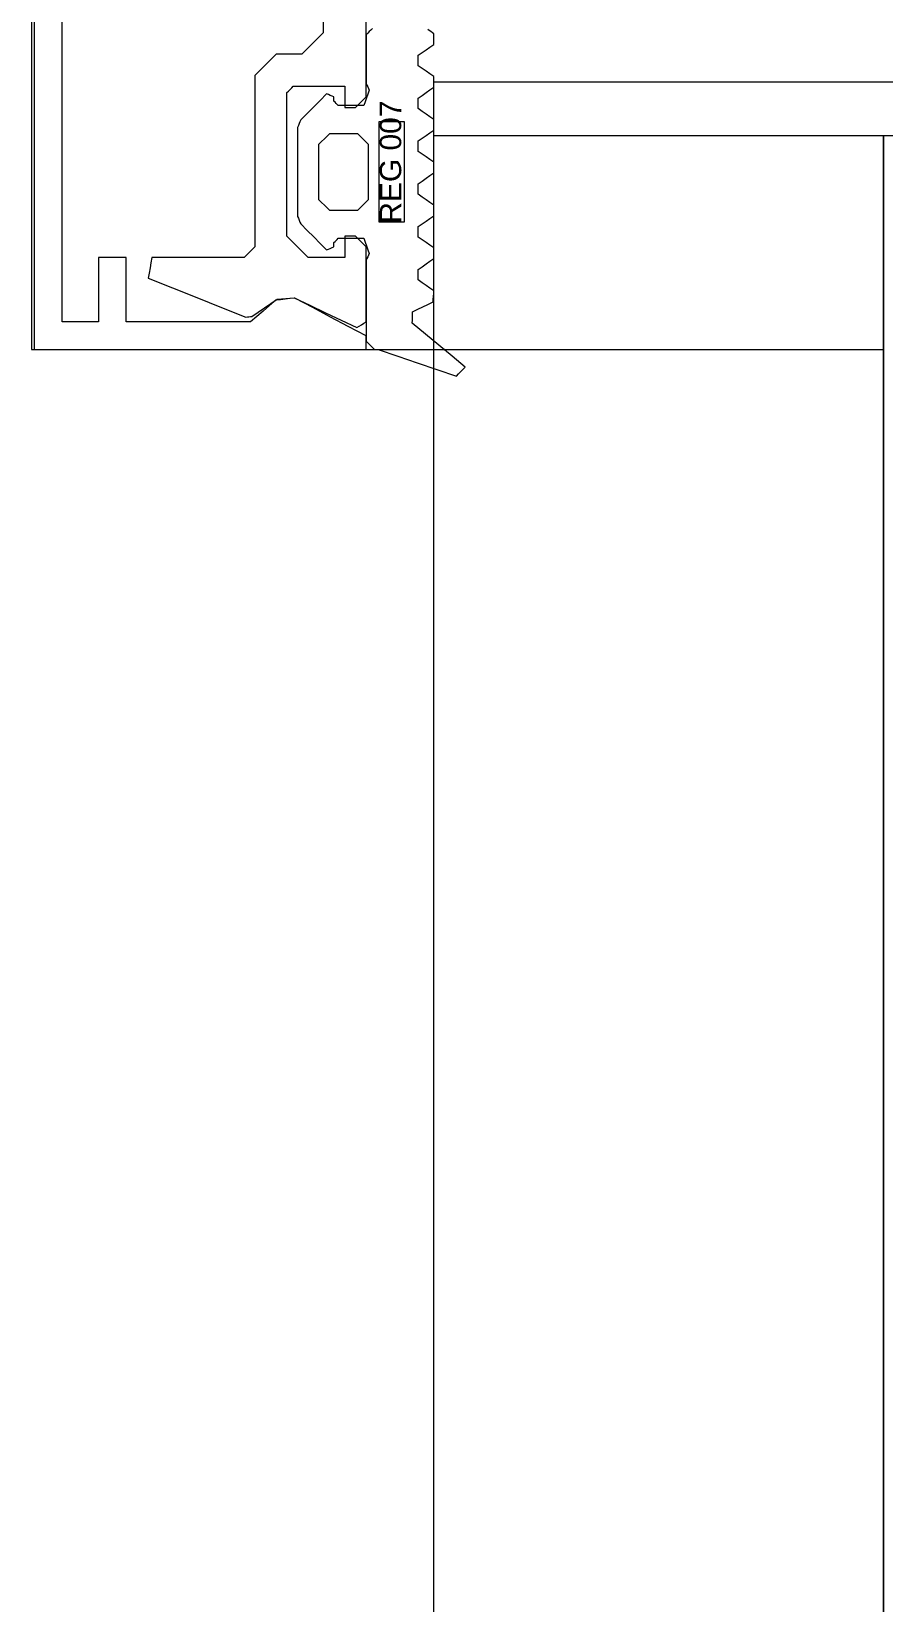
# Model space of a CAD drawing. Header units: millimetres. Extents: x 97 to 214665, y -4577 to 61202.
# Drawn here: x 189798.1 to 189837.9, y 17001.5 to 17074.9 of the extents above; entities that cross this region are included whole.
import ezdxf

# ---------------------------------------------------------------- set-up
doc = ezdxf.new("R2010")
doc.units = ezdxf.units.MM
for name, color, linetype, lineweight in [('A-GLAZ-____-MCUT', 151, 'Continuous', 9), ('A-GLAZ-____-OTLN', 151, 'Continuous', 9), ('A-GLAZ-CURT-OTLN', 52, 'Continuous', 9), ('A-GLAZ-CWMG-MCUT', 51, 'Continuous', 9), ('A-GLAZ-CWMG-OTLN', 51, 'Continuous', 9), ('G-XREF-____-OTLN', 8, 'Continuous', 9)]:
    doc.layers.add(name, color=color, linetype=linetype, lineweight=lineweight)
doc.styles.add('Arial', font='arial.ttf', dxfattribs={"height": 0.9999999999999999})

# ---------------------------------------------------------------- blocks, each defined once
blk = doc.blocks.new('PNS_Панель прямоугольная2 - Нр_Стекло - 40мм-39632182-О_АИ_ПП_4_200_Целиком')
at = {"layer": 'A-GLAZ-____-MCUT', "color": 10, "lineweight": 5}
blk.add_line((452.4999998474087, -2.258793152520866e-12), (-452.4999998474083, -2.258793152520866e-12), dxfattribs=at)
at = {"layer": 'A-GLAZ-____-OTLN', "color": 10, "lineweight": 5}
blk.add_line((-452.4999998474102, -2.258793152520866e-12), (452.499999847409, -2.258793152520866e-12), dxfattribs=at)
blk = doc.blocks.new('Прямоугольный импост - Рядовой 50х200-39632180-О_АИ_ПП_4_200_Целиком')
at = {"layer": 'A-GLAZ-CWMG-OTLN', "color": 10, "lineweight": 5}
for p, q in [((132318.800000001, 17059.99999969534), (132339.800000001, 17059.99999969534)), ((132318.800000001, 16175.00000000053), (132318.800000001, 17059.99999969534))]:
    blk.add_line(p, q, dxfattribs=at)
blk = doc.blocks.new('Прямоугольный импост - Рядовой 50х200-39387214-О_АИ_ПП_4_200_Целиком')
at = {"layer": 'A-GLAZ-CWMG-MCUT', "color": 90}
for p, q in [((-24.99999999999432, 39.79999999999961), (24.99999999999432, 39.79999999999961)), ((24.99999999999432, 39.79999999999961), (24.99999999999432, 20.99999999999956)), ((24.99999999999432, 20.99999999999956), (14.99999999999659, 20.99999999999956)), ((14.99999999999659, 20.99999999999956), (14.99999999999659, -20.99999999999956))]:
    blk.add_line(p, q, dxfattribs=at)
blk = doc.blocks.new('Прямоугольный импост - 200_dwg-17677014-О_АИ_ПП_4_200_Целиком')
at = {"layer": 'G-XREF-____-OTLN', "color": 10, "lineweight": 5, "flags": 128}
for points in [[(228021.0526902618, 196730.7982845857), (228008.952211909, 196730.7982845857), (228008.952211909, 196772.7982845857), (228010.4522119089, 196772.7982845857)], [(228022.2641398851, 196732.2627644648), (228021.7523673665, 196731.6441002284), (228021.2405948478, 196731.0254359919), (228020.7288223293, 196730.4067717555), (228020.2170498106, 196729.7881075191)], [(228022.6903071471, 196731.846524099), (228022.5837653316, 196731.9505841905), (228022.477223516, 196732.0546442819), (228022.3706817006, 196732.1587043733), (228022.2641398851, 196732.2627644648)], [(228021.452211909, 196728.1962825949), (228021.7617357185, 196729.1088429709), (228022.071259528, 196730.0214033469), (228022.3807833375, 196730.933963723), (228022.6903071471, 196731.846524099)], [(228006.7045125444, 196730.7982845857), (228006.6545125444, 196730.7251083111), (228006.6045125444, 196730.6519320365), (228006.5545125444, 196730.5787557619), (228006.5045125444, 196730.5055794874)], [(228007.1999112736, 196730.7982845857), (228007.0760615912, 196730.7982845857), (228006.952211909, 196730.7982845857), (228006.8283622267, 196730.7982845857), (228006.7045125444, 196730.7982845857)], [(228007.7045125444, 196730.0597877628), (228007.5783622267, 196730.2444119685), (228007.4522119089, 196730.4290361742), (228007.3260615912, 196730.61366038), (228007.1999112736, 196730.7982845857)], [(228008.7045125444, 196730.7982845857), (228008.5783622267, 196730.61366038), (228008.4522119089, 196730.4290361742), (228008.3260615912, 196730.2444119685), (228008.1999112735, 196730.0597877628)], [(228009.1999112736, 196730.7982845857), (228009.0760615912, 196730.7982845857), (228008.952211909, 196730.7982845857), (228008.8283622267, 196730.7982845857), (228008.7045125444, 196730.7982845857)], [(228009.7045125444, 196730.0597877628), (228009.5783622267, 196730.2444119685), (228009.452211909, 196730.4290361742), (228009.3260615912, 196730.61366038), (228009.1999112736, 196730.7982845857)], [(228010.7045125444, 196730.7982845857), (228010.5783622267, 196730.61366038), (228010.4522119089, 196730.4290361742), (228010.3260615912, 196730.2444119685), (228010.1999112735, 196730.0597877628)], [(228011.1999112736, 196730.7982845857), (228011.0760615912, 196730.7982845857), (228010.952211909, 196730.7982845857), (228010.8283622267, 196730.7982845857), (228010.7045125444, 196730.7982845857)], [(228011.7045125444, 196730.0597877628), (228011.5783622266, 196730.2444119685), (228011.452211909, 196730.4290361742), (228011.3260615912, 196730.61366038), (228011.1999112736, 196730.7982845857)], [(228012.7045125444, 196730.7982845857), (228012.5783622267, 196730.61366038), (228012.4522119089, 196730.4290361742), (228012.3260615912, 196730.2444119685), (228012.1999112735, 196730.0597877628)], [(228013.1999112736, 196730.7982845857), (228013.0760615912, 196730.7982845857), (228012.952211909, 196730.7982845857), (228012.8283622267, 196730.7982845857), (228012.7045125444, 196730.7982845857)], [(228013.7045125444, 196730.0597877628), (228013.5783622266, 196730.2444119685), (228013.452211909, 196730.4290361742), (228013.3260615912, 196730.61366038), (228013.1999112736, 196730.7982845857)], [(228014.7045125444, 196730.7982845857), (228014.5783622267, 196730.61366038), (228014.4522119089, 196730.4290361742), (228014.3260615912, 196730.2444119685), (228014.1999112735, 196730.0597877628)], [(228015.1999112736, 196730.7982845857), (228015.0760615912, 196730.7982845857), (228014.952211909, 196730.7982845857), (228014.8283622267, 196730.7982845857), (228014.7045125444, 196730.7982845857)], [(228015.7045125444, 196730.0597877628), (228015.5783622266, 196730.2444119685), (228015.452211909, 196730.4290361742), (228015.3260615912, 196730.61366038), (228015.1999112736, 196730.7982845857)], [(228016.7045125444, 196730.7982845857), (228016.5783622267, 196730.61366038), (228016.4522119089, 196730.4290361742), (228016.3260615912, 196730.2444119685), (228016.1999112735, 196730.0597877628)], [(228017.1999112736, 196730.7982845857), (228017.0760615912, 196730.7982845857), (228016.952211909, 196730.7982845857), (228016.8283622267, 196730.7982845857), (228016.7045125444, 196730.7982845857)], [(228017.7045125444, 196730.0597877628), (228017.5783622266, 196730.2444119685), (228017.452211909, 196730.4290361742), (228017.3260615912, 196730.61366038), (228017.1999112736, 196730.7982845857)], [(228018.7045125444, 196730.7982845857), (228018.5783622267, 196730.61366038), (228018.4522119089, 196730.4290361742), (228018.3260615912, 196730.2444119685), (228018.1999112735, 196730.0597877628)], [(228019.2228381251, 196730.7585021973), (228019.0932567299, 196730.7684477944), (228018.9636753348, 196730.7783933915), (228018.8340939395, 196730.7883389886), (228018.7045125444, 196730.7982845857)], [(228019.6815856928, 196729.7995701511), (228019.5668988009, 196730.0393031627), (228019.452211909, 196730.2790361742), (228019.337525017, 196730.5187691858), (228019.2228381251, 196730.7585021973)], [(228008.1999112735, 196730.0597877628), (228008.0760615912, 196730.0597877628), (228007.9522119089, 196730.0597877628), (228007.8283622267, 196730.0597877628), (228007.7045125444, 196730.0597877628)], [(228010.1999112735, 196730.0597877628), (228010.0760615912, 196730.0597877628), (228009.9522119089, 196730.0597877628), (228009.8283622267, 196730.0597877628), (228009.7045125444, 196730.0597877628)], [(228012.1999112735, 196730.0597877628), (228012.0760615912, 196730.0597877628), (228011.9522119089, 196730.0597877628), (228011.8283622267, 196730.0597877628), (228011.7045125444, 196730.0597877628)], [(228014.1999112735, 196730.0597877628), (228014.0760615912, 196730.0597877628), (228013.9522119089, 196730.0597877628), (228013.8283622267, 196730.0597877628), (228013.7045125444, 196730.0597877628)], [(228016.1999112735, 196730.0597877628), (228016.0760615912, 196730.0597877628), (228015.9522119089, 196730.0597877628), (228015.8283622267, 196730.0597877628), (228015.7045125444, 196730.0597877628)], [(228018.1999112735, 196730.0597877628), (228018.0760615912, 196730.0597877628), (228017.9522119089, 196730.0597877628), (228017.8283622267, 196730.0597877628), (228017.7045125444, 196730.0597877628)], [(228020.2170498106, 196729.7881075191), (228020.0831837812, 196729.7909731771), (228019.9493177517, 196729.7938388351), (228019.8154517223, 196729.7967044931), (228019.6815856928, 196729.7995701511)], [(228009.652211909, 196727.6290361743), (228003.052211909, 196727.6290361743), (227996.452211909, 196727.6290361743), (227989.852211909, 196727.6290361743), (227983.252211909, 196727.6290361743)], [(228006.4522119089, 196727.9290361742), (228006.5272119089, 196727.8540361742), (228006.602211909, 196727.7790361742), (228006.6772119089, 196727.7040361742), (228006.752211909, 196727.6290361742)], [(228006.752211909, 196727.6290361742), (228007.3206299657, 196727.6290361742), (228007.8890480224, 196727.6290361742), (228008.4574660791, 196727.6290361742), (228009.0258841359, 196727.6290361742)], [(228009.0258841359, 196727.6290361742), (228009.1041751075, 196727.6668226406), (228009.1824660791, 196727.7046091071), (228009.2607570508, 196727.7423955735), (228009.3390480224, 196727.7801820399)], [(228009.3390480224, 196727.7801820399), (228009.517338994, 196727.7179685064), (228009.6956299657, 196727.6557549728), (228009.8739209373, 196727.5935414392), (228010.0522119089, 196727.5313279056)], [(228010.152211909, 196727.1290361743), (228010.027211909, 196727.2540361742), (228009.902211909, 196727.3790361743), (228009.777211909, 196727.5040361743), (228009.652211909, 196727.6290361743)], [(228011.352211909, 196727.2290361742), (228011.4772119089, 196727.3540361742), (228011.602211909, 196727.4790361742), (228011.727211909, 196727.6040361742), (228011.8522119089, 196727.7290361742)], [(228011.8522119089, 196727.7290361742), (228012.5022119089, 196727.7290361742), (228013.1522119089, 196727.7290361742), (228013.8022119089, 196727.7290361742), (228014.4522119089, 196727.7290361742)], [(228014.4522119089, 196727.7290361742), (228014.5772119089, 196727.6040361742), (228014.702211909, 196727.4790361742), (228014.8272119089, 196727.3540361742), (228014.952211909, 196727.2290361742)], [(228016.652211909, 196727.6290361743), (228016.527211909, 196727.5040361743), (228016.402211909, 196727.3790361743), (228016.277211909, 196727.2540361742), (228016.152211909, 196727.1290361743)], [(228016.2522119089, 196727.5313279056), (228016.4305028806, 196727.5935414392), (228016.6087938522, 196727.6557549728), (228016.7870848239, 196727.7179685064), (228016.9653757955, 196727.7801820399)], [(228020.152211909, 196727.6290361743), (228019.277211909, 196727.6290361743), (228018.402211909, 196727.6290361743), (228017.527211909, 196727.6290361743), (228016.652211909, 196727.6290361743)], [(228016.9653757955, 196727.7801820399), (228017.0436667672, 196727.7423955735), (228017.1219577388, 196727.7046091071), (228017.2002487104, 196727.6668226406), (228017.2785396821, 196727.6290361742)], [(228017.2785396821, 196727.6290361742), (228018.2219577388, 196727.6290361742), (228019.1653757955, 196727.6290361742), (228020.1087938522, 196727.6290361742), (228021.052211909, 196727.6290361742)], [(228020.8117576347, 196727.6290361742), (228020.3702437514, 196726.7978591099), (228019.9287298681, 196725.9666820455), (228019.4872159848, 196725.135504981), (228019.0457021015, 196724.3043279166)], [(228020.4230951237, 196727.2001087373), (228020.35537432, 196727.3073405965), (228020.2876535163, 196727.4145724557), (228020.2199327127, 196727.521804315), (228020.152211909, 196727.6290361743)], [(228021.452211909, 196727.6290361742), (228021.2920983404, 196727.6290361742), (228021.1319847718, 196727.6290361742), (228020.9718712032, 196727.6290361742), (228020.8117576347, 196727.6290361742)], [(228021.052211909, 196727.6290361742), (228021.1522119089, 196727.7290361742), (228021.252211909, 196727.8290361742), (228021.352211909, 196727.9290361742), (228021.452211909, 196728.0290361742)], [(228021.452211909, 196728.0290361742), (228021.452211909, 196728.0708477794), (228021.452211909, 196728.1126593845), (228021.452211909, 196728.1544709897), (228021.452211909, 196728.1962825949)], [(228021.452211909, 196712.1290361742), (228021.452211909, 196716.0040361743), (228021.452211909, 196719.8790361742), (228021.452211909, 196723.7540361743), (228021.452211909, 196727.6290361742)], [(228010.0522119089, 196727.5313279056), (228010.0522119089, 196727.2307549728), (228010.0522119089, 196726.9301820399), (228010.0522119089, 196726.6296091071), (228010.0522119089, 196726.3290361742)], [(228010.152211909, 196726.6290361743), (228010.152211909, 196726.7540361743), (228010.152211909, 196726.8790361743), (228010.152211909, 196727.0040361742), (228010.152211909, 196727.1290361743)], [(228011.352211909, 196725.9290361742), (228011.352211909, 196726.2540361742), (228011.352211909, 196726.5790361742), (228011.352211909, 196726.9040361742), (228011.352211909, 196727.2290361742)], [(228014.952211909, 196727.2290361742), (228014.952211909, 196726.9040361742), (228014.952211909, 196726.5790361742), (228014.952211909, 196726.2540361742), (228014.952211909, 196725.9290361742)], [(228016.152211909, 196727.1290361743), (228016.152211909, 196727.0040361742), (228016.152211909, 196726.8790361743), (228016.152211909, 196726.7540361743), (228016.152211909, 196726.6290361743)], [(228016.2522119089, 196726.3290361742), (228016.2522119089, 196726.6296091071), (228016.2522119089, 196726.9301820399), (228016.2522119089, 196727.2307549728), (228016.2522119089, 196727.5313279056)], [(228019.0298566699, 196724.272842673), (228019.3781662833, 196725.0046591891), (228019.7264758968, 196725.7364757051), (228020.0747855102, 196726.4682922212), (228020.4230951237, 196727.2001087373)], [(228009.152211909, 196724.2290361742), (228009.152211909, 196724.8290361743), (228009.152211909, 196725.4290361743), (228009.152211909, 196726.0290361742), (228009.152211909, 196726.6290361743)], [(228009.152211909, 196726.6290361743), (228009.402211909, 196726.6290361743), (228009.652211909, 196726.6290361743), (228009.902211909, 196726.6290361743), (228010.152211909, 196726.6290361743)], [(228009.6522119089, 196726.1290361742), (228009.6168565699, 196726.0436808352), (228009.5815012308, 196725.9583254961), (228009.5461458918, 196725.872970157), (228009.5107905527, 196725.787614818)], [(228009.8522119089, 196726.1290361742), (228009.8022119089, 196726.1290361742), (228009.752211909, 196726.1290361742), (228009.7022119089, 196726.1290361742), (228009.6522119089, 196726.1290361742)], [(228010.0522119089, 196726.3290361742), (228010.002211909, 196726.2790361742), (228009.9522119089, 196726.2290361742), (228009.9022119089, 196726.1790361742), (228009.8522119089, 196726.1290361742)], [(228016.152211909, 196726.6290361743), (228016.402211909, 196726.6290361743), (228016.652211909, 196726.6290361743), (228016.902211909, 196726.6290361743), (228017.152211909, 196726.6290361743)], [(228016.4522119089, 196726.1290361742), (228016.4022119089, 196726.1790361742), (228016.3522119089, 196726.2290361742), (228016.3022119089, 196726.2790361742), (228016.2522119089, 196726.3290361742)], [(228016.6522119089, 196726.1290361742), (228016.6022119089, 196726.1290361742), (228016.552211909, 196726.1290361742), (228016.5022119089, 196726.1290361742), (228016.4522119089, 196726.1290361742)], [(228016.7936332652, 196725.787614818), (228016.7582779261, 196725.872970157), (228016.7229225871, 196725.9583254961), (228016.687567248, 196726.0436808352), (228016.6522119089, 196726.1290361742)], [(228017.152211909, 196726.6290361743), (228017.152211909, 196726.2040361743), (228017.152211909, 196725.7790361743), (228017.152211909, 196725.3540361742), (228017.152211909, 196724.9290361743)], [(227996.752211909, 196725.6290361743), (227999.227211909, 196725.6290361743), (228001.702211909, 196725.6290361743), (228004.177211909, 196725.6290361743), (228006.652211909, 196725.6290361743)], [(228006.652211909, 196725.6290361743), (228006.902211909, 196725.3790361743), (228007.152211909, 196725.1290361743), (228007.402211909, 196724.8790361743), (228007.652211909, 196724.6290361743)], [(228009.5107905527, 196725.787614818), (228009.8138235613, 196725.4845818094), (228010.1168565699, 196725.1815488008), (228010.4198895785, 196724.8785157922), (228010.7229225871, 196724.5754827836)], [(228011.8522119089, 196725.4290361742), (228011.727211909, 196725.5540361742), (228011.602211909, 196725.6790361742), (228011.4772119089, 196725.8040361742), (228011.352211909, 196725.9290361742)], [(228014.4522119089, 196725.4290361742), (228013.8022119089, 196725.4290361742), (228013.1522119089, 196725.4290361742), (228012.5022119089, 196725.4290361742), (228011.8522119089, 196725.4290361742)], [(228014.952211909, 196725.9290361742), (228014.8272119089, 196725.8040361742), (228014.702211909, 196725.6790361742), (228014.5772119089, 196725.5540361742), (228014.4522119089, 196725.4290361742)], [(228015.5815012308, 196724.5754827836), (228015.8845342394, 196724.8785157922), (228016.187567248, 196725.1815488008), (228016.4906002566, 196725.4845818094), (228016.7936332652, 196725.787614818)], [(228017.152211909, 196724.9290361743), (228016.902211909, 196724.6790361743), (228016.652211909, 196724.4290361742), (228016.402211909, 196724.1790361742), (228016.152211909, 196723.9290361742)], [(228007.652211909, 196724.6290361743), (228007.652211909, 196724.3290361743), (228007.652211909, 196724.0290361742), (228007.652211909, 196723.7290361742), (228007.652211909, 196723.4290361743)], [(228009.452211909, 196723.9290361742), (228009.377211909, 196724.0040361742), (228009.302211909, 196724.0790361742), (228009.227211909, 196724.1540361742), (228009.152211909, 196724.2290361742)], [(228016.152211909, 196723.9290361742), (228014.477211909, 196723.9290361742), (228012.802211909, 196723.9290361742), (228011.127211909, 196723.9290361742), (228009.452211909, 196723.9290361742)], [(228010.7229225871, 196724.5754827836), (228010.8113109347, 196724.5388711313), (228010.8996992824, 196724.5022594789), (228010.98808763, 196724.4656478266), (228011.0764759776, 196724.4290361742)], [(228011.0764759776, 196724.4290361742), (228012.1143439433, 196724.4290361742), (228013.1522119089, 196724.4290361742), (228014.1900798746, 196724.4290361742), (228015.2279478402, 196724.4290361742)], [(228015.2279478402, 196724.4290361742), (228015.3163361879, 196724.4656478266), (228015.4047245356, 196724.5022594789), (228015.4931128832, 196724.5388711313), (228015.5815012308, 196724.5754827836)], [(228019.092294559, 196723.4768093603), (228019.0766850867, 196723.6758176885), (228019.0610756144, 196723.8748260167), (228019.0454661422, 196724.0738343448), (228019.0298566699, 196724.272842673)], [(228019.0457021015, 196724.3043279166), (228019.0702567863, 196724.0806055064), (228019.094811471, 196723.8568830962), (228019.1193661558, 196723.633160686), (228019.1439208406, 196723.4094382758)], [(228007.652211909, 196723.4290361743), (228007.902211909, 196723.1790361743), (228008.152211909, 196722.9290361743), (228008.402211909, 196722.6790361743), (228008.652211909, 196722.4290361742)], [(228019.8996809152, 196722.2986212295), (228019.6978343262, 196722.5931682622), (228019.4959877371, 196722.8877152949), (228019.2941411481, 196723.1822623277), (228019.092294559, 196723.4768093603)], [(228019.1439208406, 196723.4094382758), (228019.3959936077, 196723.1143377504), (228019.6480663748, 196722.819237225), (228019.9001391419, 196722.5241366996), (228020.152211909, 196722.2290361742)], [(228008.652211909, 196722.4290361742), (228010.652211909, 196722.4290361742), (228012.652211909, 196722.4290361742), (228014.652211909, 196722.4290361742), (228016.652211909, 196722.4290361742)], [(228016.652211909, 196722.4290361742), (228016.777211909, 196722.3040361743), (228016.902211909, 196722.1790361742), (228017.027211909, 196722.0540361743), (228017.152211909, 196721.9290361742)], [(228017.152211909, 196721.9290361742), (228017.152211909, 196720.8540361742), (228017.152211909, 196719.7790361742), (228017.152211909, 196718.7040361743), (228017.152211909, 196717.6290361743)], [(228018.1169881209, 196717.4446911911), (228018.5705104998, 196718.5881256894), (228019.0240328786, 196719.7315601878), (228019.4775552574, 196720.874994686), (228019.9310776362, 196722.0184291844)], [(228019.9310776362, 196722.0184291844), (228019.9232284559, 196722.0884771956), (228019.9153792757, 196722.1585252069), (228019.9075300955, 196722.2285732182), (228019.8996809152, 196722.2986212295)], [(228020.152211909, 196722.2290361742), (228020.152211909, 196720.7790361742), (228020.152211909, 196719.3290361743), (228020.152211909, 196717.8790361742), (228020.152211909, 196716.4290361742)], [(228017.152211909, 196717.6290361743), (228017.3934059619, 196717.5829499285), (228017.634600015, 196717.5368636827), (228017.875794068, 196717.490777437), (228018.1169881209, 196717.4446911912)], [(228020.152211909, 196716.4290361742), (228019.402211909, 196716.4290361742), (228018.652211909, 196716.4290361742), (228017.902211909, 196716.4290361742), (228017.152211909, 196716.4290361742)], [(228017.152211909, 196716.4290361742), (228017.152211909, 196716.1040361742), (228017.152211909, 196715.7790361742), (228017.152211909, 196715.4540361742), (228017.152211909, 196715.1290361743)], [(228017.152211909, 196715.1290361743), (228017.902211909, 196715.1290361743), (228018.652211909, 196715.1290361743), (228019.402211909, 196715.1290361743), (228020.152211909, 196715.1290361743)], [(228020.152211909, 196715.1290361743), (228020.152211909, 196714.7040361743), (228020.152211909, 196714.2790361742), (228020.152211909, 196713.8540361742), (228020.152211909, 196713.4290361742)], [(228020.152211909, 196713.4290361742), (228008.302211909, 196713.4290361742), (227996.452211909, 196713.4290361742), (227984.602211909, 196713.4290361742), (227972.752211909, 196713.4290361742)], [(227971.452211909, 196712.1290361742), (227983.952211909, 196712.1290361742), (227996.452211909, 196712.1290361742), (228008.952211909, 196712.1290361742), (228021.452211909, 196712.1290361742)]]:
    blk.add_lwpolyline(points, dxfattribs=at)
blk.add_lwpolyline([(228010.8024904096, 196728.2412760672), (228010.8024904096, 196729.4103450263), (228015.5019334083, 196729.4103450263), (228015.5019334083, 196728.2412760672)], close=True, dxfattribs=at)
blk = doc.blocks.new('Прямоугольный импост - 200_dwg-V118-О_АИ_ПП_4_200_Целиком')
at = {"layer": 'G-XREF-____-OTLN', "color": 10, "lineweight": 5, "flags": 128}
for points in [[(228021.0526902618, 196730.7982845857), (228008.952211909, 196730.7982845857), (228008.952211909, 196772.7982845857), (228010.4522119089, 196772.7982845857)], [(228022.2641398851, 196732.2627644648), (228021.7523673665, 196731.6441002284), (228021.2405948478, 196731.0254359919), (228020.7288223293, 196730.4067717555), (228020.2170498106, 196729.7881075191)], [(228022.6903071471, 196731.846524099), (228022.5837653316, 196731.9505841905), (228022.477223516, 196732.0546442819), (228022.3706817006, 196732.1587043733), (228022.2641398851, 196732.2627644648)], [(228021.452211909, 196728.1962825949), (228021.7617357185, 196729.1088429709), (228022.071259528, 196730.0214033469), (228022.3807833375, 196730.933963723), (228022.6903071471, 196731.846524099)], [(228006.7045125444, 196730.7982845857), (228006.6545125444, 196730.7251083111), (228006.6045125444, 196730.6519320365), (228006.5545125444, 196730.5787557619), (228006.5045125444, 196730.5055794874)], [(228007.1999112736, 196730.7982845857), (228007.0760615912, 196730.7982845857), (228006.952211909, 196730.7982845857), (228006.8283622267, 196730.7982845857), (228006.7045125444, 196730.7982845857)], [(228007.7045125444, 196730.0597877628), (228007.5783622267, 196730.2444119685), (228007.4522119089, 196730.4290361742), (228007.3260615912, 196730.61366038), (228007.1999112736, 196730.7982845857)], [(228008.7045125444, 196730.7982845857), (228008.5783622267, 196730.61366038), (228008.4522119089, 196730.4290361742), (228008.3260615912, 196730.2444119685), (228008.1999112735, 196730.0597877628)], [(228009.1999112736, 196730.7982845857), (228009.0760615912, 196730.7982845857), (228008.952211909, 196730.7982845857), (228008.8283622267, 196730.7982845857), (228008.7045125444, 196730.7982845857)], [(228009.7045125444, 196730.0597877628), (228009.5783622267, 196730.2444119685), (228009.452211909, 196730.4290361742), (228009.3260615912, 196730.61366038), (228009.1999112736, 196730.7982845857)], [(228010.7045125444, 196730.7982845857), (228010.5783622267, 196730.61366038), (228010.4522119089, 196730.4290361742), (228010.3260615912, 196730.2444119685), (228010.1999112735, 196730.0597877628)], [(228011.1999112736, 196730.7982845857), (228011.0760615912, 196730.7982845857), (228010.952211909, 196730.7982845857), (228010.8283622267, 196730.7982845857), (228010.7045125444, 196730.7982845857)], [(228011.7045125444, 196730.0597877628), (228011.5783622266, 196730.2444119685), (228011.452211909, 196730.4290361742), (228011.3260615912, 196730.61366038), (228011.1999112736, 196730.7982845857)], [(228012.7045125444, 196730.7982845857), (228012.5783622267, 196730.61366038), (228012.4522119089, 196730.4290361742), (228012.3260615912, 196730.2444119685), (228012.1999112735, 196730.0597877628)], [(228013.1999112736, 196730.7982845857), (228013.0760615912, 196730.7982845857), (228012.952211909, 196730.7982845857), (228012.8283622267, 196730.7982845857), (228012.7045125444, 196730.7982845857)], [(228013.7045125444, 196730.0597877628), (228013.5783622266, 196730.2444119685), (228013.452211909, 196730.4290361742), (228013.3260615912, 196730.61366038), (228013.1999112736, 196730.7982845857)], [(228014.7045125444, 196730.7982845857), (228014.5783622267, 196730.61366038), (228014.4522119089, 196730.4290361742), (228014.3260615912, 196730.2444119685), (228014.1999112735, 196730.0597877628)], [(228015.1999112736, 196730.7982845857), (228015.0760615912, 196730.7982845857), (228014.952211909, 196730.7982845857), (228014.8283622267, 196730.7982845857), (228014.7045125444, 196730.7982845857)], [(228015.7045125444, 196730.0597877628), (228015.5783622266, 196730.2444119685), (228015.452211909, 196730.4290361742), (228015.3260615912, 196730.61366038), (228015.1999112736, 196730.7982845857)], [(228016.7045125444, 196730.7982845857), (228016.5783622267, 196730.61366038), (228016.4522119089, 196730.4290361742), (228016.3260615912, 196730.2444119685), (228016.1999112735, 196730.0597877628)], [(228017.1999112736, 196730.7982845857), (228017.0760615912, 196730.7982845857), (228016.952211909, 196730.7982845857), (228016.8283622267, 196730.7982845857), (228016.7045125444, 196730.7982845857)], [(228017.7045125444, 196730.0597877628), (228017.5783622266, 196730.2444119685), (228017.452211909, 196730.4290361742), (228017.3260615912, 196730.61366038), (228017.1999112736, 196730.7982845857)], [(228018.7045125444, 196730.7982845857), (228018.5783622267, 196730.61366038), (228018.4522119089, 196730.4290361742), (228018.3260615912, 196730.2444119685), (228018.1999112735, 196730.0597877628)], [(228019.2228381251, 196730.7585021973), (228019.0932567299, 196730.7684477944), (228018.9636753348, 196730.7783933915), (228018.8340939395, 196730.7883389886), (228018.7045125444, 196730.7982845857)], [(228019.6815856928, 196729.7995701511), (228019.5668988009, 196730.0393031627), (228019.452211909, 196730.2790361742), (228019.337525017, 196730.5187691858), (228019.2228381251, 196730.7585021973)], [(228008.1999112735, 196730.0597877628), (228008.0760615912, 196730.0597877628), (228007.9522119089, 196730.0597877628), (228007.8283622267, 196730.0597877628), (228007.7045125444, 196730.0597877628)], [(228010.1999112735, 196730.0597877628), (228010.0760615912, 196730.0597877628), (228009.9522119089, 196730.0597877628), (228009.8283622267, 196730.0597877628), (228009.7045125444, 196730.0597877628)], [(228012.1999112735, 196730.0597877628), (228012.0760615912, 196730.0597877628), (228011.9522119089, 196730.0597877628), (228011.8283622267, 196730.0597877628), (228011.7045125444, 196730.0597877628)], [(228014.1999112735, 196730.0597877628), (228014.0760615912, 196730.0597877628), (228013.9522119089, 196730.0597877628), (228013.8283622267, 196730.0597877628), (228013.7045125444, 196730.0597877628)], [(228016.1999112735, 196730.0597877628), (228016.0760615912, 196730.0597877628), (228015.9522119089, 196730.0597877628), (228015.8283622267, 196730.0597877628), (228015.7045125444, 196730.0597877628)], [(228018.1999112735, 196730.0597877628), (228018.0760615912, 196730.0597877628), (228017.9522119089, 196730.0597877628), (228017.8283622267, 196730.0597877628), (228017.7045125444, 196730.0597877628)], [(228020.2170498106, 196729.7881075191), (228020.0831837812, 196729.7909731771), (228019.9493177517, 196729.7938388351), (228019.8154517223, 196729.7967044931), (228019.6815856928, 196729.7995701511)], [(228009.652211909, 196727.6290361743), (228003.052211909, 196727.6290361743), (227996.452211909, 196727.6290361743), (227989.852211909, 196727.6290361743), (227983.252211909, 196727.6290361743)], [(228006.4522119089, 196727.9290361742), (228006.5272119089, 196727.8540361742), (228006.602211909, 196727.7790361742), (228006.6772119089, 196727.7040361742), (228006.752211909, 196727.6290361742)], [(228006.752211909, 196727.6290361742), (228007.3206299657, 196727.6290361742), (228007.8890480224, 196727.6290361742), (228008.4574660791, 196727.6290361742), (228009.0258841359, 196727.6290361742)], [(228009.0258841359, 196727.6290361742), (228009.1041751075, 196727.6668226406), (228009.1824660791, 196727.7046091071), (228009.2607570508, 196727.7423955735), (228009.3390480224, 196727.7801820399)], [(228009.3390480224, 196727.7801820399), (228009.517338994, 196727.7179685064), (228009.6956299657, 196727.6557549728), (228009.8739209373, 196727.5935414392), (228010.0522119089, 196727.5313279056)], [(228010.152211909, 196727.1290361743), (228010.027211909, 196727.2540361742), (228009.902211909, 196727.3790361743), (228009.777211909, 196727.5040361743), (228009.652211909, 196727.6290361743)], [(228011.352211909, 196727.2290361742), (228011.4772119089, 196727.3540361742), (228011.602211909, 196727.4790361742), (228011.727211909, 196727.6040361742), (228011.8522119089, 196727.7290361742)], [(228011.8522119089, 196727.7290361742), (228012.5022119089, 196727.7290361742), (228013.1522119089, 196727.7290361742), (228013.8022119089, 196727.7290361742), (228014.4522119089, 196727.7290361742)], [(228014.4522119089, 196727.7290361742), (228014.5772119089, 196727.6040361742), (228014.702211909, 196727.4790361742), (228014.8272119089, 196727.3540361742), (228014.952211909, 196727.2290361742)], [(228016.652211909, 196727.6290361743), (228016.527211909, 196727.5040361743), (228016.402211909, 196727.3790361743), (228016.277211909, 196727.2540361742), (228016.152211909, 196727.1290361743)], [(228016.2522119089, 196727.5313279056), (228016.4305028806, 196727.5935414392), (228016.6087938522, 196727.6557549728), (228016.7870848239, 196727.7179685064), (228016.9653757955, 196727.7801820399)], [(228020.152211909, 196727.6290361743), (228019.277211909, 196727.6290361743), (228018.402211909, 196727.6290361743), (228017.527211909, 196727.6290361743), (228016.652211909, 196727.6290361743)], [(228016.9653757955, 196727.7801820399), (228017.0436667672, 196727.7423955735), (228017.1219577388, 196727.7046091071), (228017.2002487104, 196727.6668226406), (228017.2785396821, 196727.6290361742)], [(228017.2785396821, 196727.6290361742), (228018.2219577388, 196727.6290361742), (228019.1653757955, 196727.6290361742), (228020.1087938522, 196727.6290361742), (228021.052211909, 196727.6290361742)], [(228020.8117576347, 196727.6290361742), (228020.3702437514, 196726.7978591099), (228019.9287298681, 196725.9666820455), (228019.4872159848, 196725.135504981), (228019.0457021015, 196724.3043279166)], [(228020.4230951237, 196727.2001087373), (228020.35537432, 196727.3073405965), (228020.2876535163, 196727.4145724557), (228020.2199327127, 196727.521804315), (228020.152211909, 196727.6290361743)], [(228021.452211909, 196727.6290361742), (228021.2920983404, 196727.6290361742), (228021.1319847718, 196727.6290361742), (228020.9718712032, 196727.6290361742), (228020.8117576347, 196727.6290361742)], [(228021.052211909, 196727.6290361742), (228021.1522119089, 196727.7290361742), (228021.252211909, 196727.8290361742), (228021.352211909, 196727.9290361742), (228021.452211909, 196728.0290361742)], [(228021.452211909, 196728.0290361742), (228021.452211909, 196728.0708477794), (228021.452211909, 196728.1126593845), (228021.452211909, 196728.1544709897), (228021.452211909, 196728.1962825949)], [(228021.452211909, 196712.1290361742), (228021.452211909, 196716.0040361743), (228021.452211909, 196719.8790361742), (228021.452211909, 196723.7540361743), (228021.452211909, 196727.6290361742)], [(228010.0522119089, 196727.5313279056), (228010.0522119089, 196727.2307549728), (228010.0522119089, 196726.9301820399), (228010.0522119089, 196726.6296091071), (228010.0522119089, 196726.3290361742)], [(228010.152211909, 196726.6290361743), (228010.152211909, 196726.7540361743), (228010.152211909, 196726.8790361743), (228010.152211909, 196727.0040361742), (228010.152211909, 196727.1290361743)], [(228011.352211909, 196725.9290361742), (228011.352211909, 196726.2540361742), (228011.352211909, 196726.5790361742), (228011.352211909, 196726.9040361742), (228011.352211909, 196727.2290361742)], [(228014.952211909, 196727.2290361742), (228014.952211909, 196726.9040361742), (228014.952211909, 196726.5790361742), (228014.952211909, 196726.2540361742), (228014.952211909, 196725.9290361742)], [(228016.152211909, 196727.1290361743), (228016.152211909, 196727.0040361742), (228016.152211909, 196726.8790361743), (228016.152211909, 196726.7540361743), (228016.152211909, 196726.6290361743)], [(228016.2522119089, 196726.3290361742), (228016.2522119089, 196726.6296091071), (228016.2522119089, 196726.9301820399), (228016.2522119089, 196727.2307549728), (228016.2522119089, 196727.5313279056)], [(228019.0298566699, 196724.272842673), (228019.3781662833, 196725.0046591891), (228019.7264758968, 196725.7364757051), (228020.0747855102, 196726.4682922212), (228020.4230951237, 196727.2001087373)], [(228009.152211909, 196724.2290361742), (228009.152211909, 196724.8290361743), (228009.152211909, 196725.4290361743), (228009.152211909, 196726.0290361742), (228009.152211909, 196726.6290361743)], [(228009.152211909, 196726.6290361743), (228009.402211909, 196726.6290361743), (228009.652211909, 196726.6290361743), (228009.902211909, 196726.6290361743), (228010.152211909, 196726.6290361743)], [(228009.6522119089, 196726.1290361742), (228009.6168565699, 196726.0436808352), (228009.5815012308, 196725.9583254961), (228009.5461458918, 196725.872970157), (228009.5107905527, 196725.787614818)], [(228009.8522119089, 196726.1290361742), (228009.8022119089, 196726.1290361742), (228009.752211909, 196726.1290361742), (228009.7022119089, 196726.1290361742), (228009.6522119089, 196726.1290361742)], [(228010.0522119089, 196726.3290361742), (228010.002211909, 196726.2790361742), (228009.9522119089, 196726.2290361742), (228009.9022119089, 196726.1790361742), (228009.8522119089, 196726.1290361742)], [(228016.152211909, 196726.6290361743), (228016.402211909, 196726.6290361743), (228016.652211909, 196726.6290361743), (228016.902211909, 196726.6290361743), (228017.152211909, 196726.6290361743)], [(228016.4522119089, 196726.1290361742), (228016.4022119089, 196726.1790361742), (228016.3522119089, 196726.2290361742), (228016.3022119089, 196726.2790361742), (228016.2522119089, 196726.3290361742)], [(228016.6522119089, 196726.1290361742), (228016.6022119089, 196726.1290361742), (228016.552211909, 196726.1290361742), (228016.5022119089, 196726.1290361742), (228016.4522119089, 196726.1290361742)], [(228016.7936332652, 196725.787614818), (228016.7582779261, 196725.872970157), (228016.7229225871, 196725.9583254961), (228016.687567248, 196726.0436808352), (228016.6522119089, 196726.1290361742)], [(228017.152211909, 196726.6290361743), (228017.152211909, 196726.2040361743), (228017.152211909, 196725.7790361743), (228017.152211909, 196725.3540361742), (228017.152211909, 196724.9290361743)], [(227996.752211909, 196725.6290361743), (227999.227211909, 196725.6290361743), (228001.702211909, 196725.6290361743), (228004.177211909, 196725.6290361743), (228006.652211909, 196725.6290361743)], [(228006.652211909, 196725.6290361743), (228006.902211909, 196725.3790361743), (228007.152211909, 196725.1290361743), (228007.402211909, 196724.8790361743), (228007.652211909, 196724.6290361743)], [(228009.5107905527, 196725.787614818), (228009.8138235613, 196725.4845818094), (228010.1168565699, 196725.1815488008), (228010.4198895785, 196724.8785157922), (228010.7229225871, 196724.5754827836)], [(228011.8522119089, 196725.4290361742), (228011.727211909, 196725.5540361742), (228011.602211909, 196725.6790361742), (228011.4772119089, 196725.8040361742), (228011.352211909, 196725.9290361742)], [(228014.4522119089, 196725.4290361742), (228013.8022119089, 196725.4290361742), (228013.1522119089, 196725.4290361742), (228012.5022119089, 196725.4290361742), (228011.8522119089, 196725.4290361742)], [(228014.952211909, 196725.9290361742), (228014.8272119089, 196725.8040361742), (228014.702211909, 196725.6790361742), (228014.5772119089, 196725.5540361742), (228014.4522119089, 196725.4290361742)], [(228015.5815012308, 196724.5754827836), (228015.8845342394, 196724.8785157922), (228016.187567248, 196725.1815488008), (228016.4906002566, 196725.4845818094), (228016.7936332652, 196725.787614818)], [(228017.152211909, 196724.9290361743), (228016.902211909, 196724.6790361743), (228016.652211909, 196724.4290361742), (228016.402211909, 196724.1790361742), (228016.152211909, 196723.9290361742)], [(228007.652211909, 196724.6290361743), (228007.652211909, 196724.3290361743), (228007.652211909, 196724.0290361742), (228007.652211909, 196723.7290361742), (228007.652211909, 196723.4290361743)], [(228009.452211909, 196723.9290361742), (228009.377211909, 196724.0040361742), (228009.302211909, 196724.0790361742), (228009.227211909, 196724.1540361742), (228009.152211909, 196724.2290361742)], [(228016.152211909, 196723.9290361742), (228014.477211909, 196723.9290361742), (228012.802211909, 196723.9290361742), (228011.127211909, 196723.9290361742), (228009.452211909, 196723.9290361742)], [(228010.7229225871, 196724.5754827836), (228010.8113109347, 196724.5388711313), (228010.8996992824, 196724.5022594789), (228010.98808763, 196724.4656478266), (228011.0764759776, 196724.4290361742)], [(228011.0764759776, 196724.4290361742), (228012.1143439433, 196724.4290361742), (228013.1522119089, 196724.4290361742), (228014.1900798746, 196724.4290361742), (228015.2279478402, 196724.4290361742)], [(228015.2279478402, 196724.4290361742), (228015.3163361879, 196724.4656478266), (228015.4047245356, 196724.5022594789), (228015.4931128832, 196724.5388711313), (228015.5815012308, 196724.5754827836)], [(228019.092294559, 196723.4768093603), (228019.0766850867, 196723.6758176885), (228019.0610756144, 196723.8748260167), (228019.0454661422, 196724.0738343448), (228019.0298566699, 196724.272842673)], [(228019.0457021015, 196724.3043279166), (228019.0702567863, 196724.0806055064), (228019.094811471, 196723.8568830962), (228019.1193661558, 196723.633160686), (228019.1439208406, 196723.4094382758)], [(228007.652211909, 196723.4290361743), (228007.902211909, 196723.1790361743), (228008.152211909, 196722.9290361743), (228008.402211909, 196722.6790361743), (228008.652211909, 196722.4290361742)], [(228019.8996809152, 196722.2986212295), (228019.6978343262, 196722.5931682622), (228019.4959877371, 196722.8877152949), (228019.2941411481, 196723.1822623277), (228019.092294559, 196723.4768093603)], [(228019.1439208406, 196723.4094382758), (228019.3959936077, 196723.1143377504), (228019.6480663748, 196722.819237225), (228019.9001391419, 196722.5241366996), (228020.152211909, 196722.2290361742)], [(228008.652211909, 196722.4290361742), (228010.652211909, 196722.4290361742), (228012.652211909, 196722.4290361742), (228014.652211909, 196722.4290361742), (228016.652211909, 196722.4290361742)], [(228016.652211909, 196722.4290361742), (228016.777211909, 196722.3040361743), (228016.902211909, 196722.1790361742), (228017.027211909, 196722.0540361743), (228017.152211909, 196721.9290361742)], [(228017.152211909, 196721.9290361742), (228017.152211909, 196720.8540361742), (228017.152211909, 196719.7790361742), (228017.152211909, 196718.7040361743), (228017.152211909, 196717.6290361743)], [(228018.1169881209, 196717.4446911911), (228018.5705104998, 196718.5881256894), (228019.0240328786, 196719.7315601878), (228019.4775552574, 196720.874994686), (228019.9310776362, 196722.0184291844)], [(228019.9310776362, 196722.0184291844), (228019.9232284559, 196722.0884771956), (228019.9153792757, 196722.1585252069), (228019.9075300955, 196722.2285732182), (228019.8996809152, 196722.2986212295)], [(228020.152211909, 196722.2290361742), (228020.152211909, 196720.7790361742), (228020.152211909, 196719.3290361743), (228020.152211909, 196717.8790361742), (228020.152211909, 196716.4290361742)], [(228017.152211909, 196717.6290361743), (228017.3934059619, 196717.5829499285), (228017.634600015, 196717.5368636827), (228017.875794068, 196717.490777437), (228018.1169881209, 196717.4446911912)], [(228020.152211909, 196716.4290361742), (228019.402211909, 196716.4290361742), (228018.652211909, 196716.4290361742), (228017.902211909, 196716.4290361742), (228017.152211909, 196716.4290361742)], [(228017.152211909, 196716.4290361742), (228017.152211909, 196716.1040361742), (228017.152211909, 196715.7790361742), (228017.152211909, 196715.4540361742), (228017.152211909, 196715.1290361743)], [(228017.152211909, 196715.1290361743), (228017.902211909, 196715.1290361743), (228018.652211909, 196715.1290361743), (228019.402211909, 196715.1290361743), (228020.152211909, 196715.1290361743)], [(228020.152211909, 196715.1290361743), (228020.152211909, 196714.7040361743), (228020.152211909, 196714.2790361742), (228020.152211909, 196713.8540361742), (228020.152211909, 196713.4290361742)], [(228020.152211909, 196713.4290361742), (228008.302211909, 196713.4290361742), (227996.452211909, 196713.4290361742), (227984.602211909, 196713.4290361742), (227972.752211909, 196713.4290361742)], [(227971.452211909, 196712.1290361742), (227983.952211909, 196712.1290361742), (227996.452211909, 196712.1290361742), (228008.952211909, 196712.1290361742), (228021.452211909, 196712.1290361742)]]:
    blk.add_lwpolyline(points, dxfattribs=at)
blk.add_lwpolyline([(228010.8024904096, 196728.2412760672), (228010.8024904096, 196729.4103450263), (228015.5019334083, 196729.4103450263), (228015.5019334083, 196728.2412760672)], close=True, dxfattribs=at)
at = {"layer": 'G-XREF-____-OTLN', "color": 7, "lineweight": 5, "insert": (228015.5690139642, 196728.2695580116), "char_height": 0.9999999999999999, "width": 6.868376022600987, "attachment_point": 1, "rotation": 180, "line_spacing_factor": 0.9417779076525878, "style": 'Arial'}
blk.add_mtext('REG 007', dxfattribs=at)
blk = doc.blocks.new('Прямоугольный импост - 42х50х200h-V138-О_АИ_ПП_4_200_Целиком')
for name in ['Прямоугольный импост - 200_dwg-17677014-О_АИ_ПП_4_200_Целиком', 'Прямоугольный импост - 200_dwg-V118-О_АИ_ПП_4_200_Целиком']:
    blk.add_blockref(name, (-227996.452211909, -196751.7982845857))
blk = doc.blocks.new('0083_СОШ675_АР_R22_rvt-1-О_АИ_ПП_4_200_Целиком')
at = {"layer": 'A-GLAZ-CURT-OTLN', "color": 90, "lineweight": 9, "rotation": 270}
blk.add_blockref('PNS_Панель прямоугольная2 - Нр_Стекло - 40мм-39632182-О_АИ_ПП_4_200_Целиком', (132339.800000001, 16617.49999984794), dxfattribs=at)
at = {"layer": 'A-GLAZ-CWMG-OTLN', "color": 90, "lineweight": 9, "rotation": 270}
blk.add_blockref('Прямоугольный импост - 42х50х200h-V138-О_АИ_ПП_4_200_Целиком', (132339.800000001, 17084.99999969534), dxfattribs=at)
at = {"layer": 'A-GLAZ-CWMG-OTLN', "color": 90, "lineweight": 9, "extrusion": (0, 0, -1), "rotation": 270}
blk.add_blockref('Прямоугольный импост - Рядовой 50х200-39387214-О_АИ_ПП_4_200_Целиком', (-132339.800000001, 17084.99999969534), dxfattribs=at)
at = {"layer": 'A-GLAZ-CWMG-OTLN', "color": 90, "lineweight": 9}
blk.add_blockref('Прямоугольный импост - Рядовой 50х200-39632180-О_АИ_ПП_4_200_Целиком', (0, 0), dxfattribs=at)

msp = doc.modelspace()

# ---------------------------------------------------------------- block references
at = {"color": 250, "lineweight": 5}
msp.add_blockref('0083_СОШ675_АР_R22_rvt-1-О_АИ_ПП_4_200_Целиком', (57498.11441184954, 0), dxfattribs=at)

doc.saveas('drawing.dxf')
